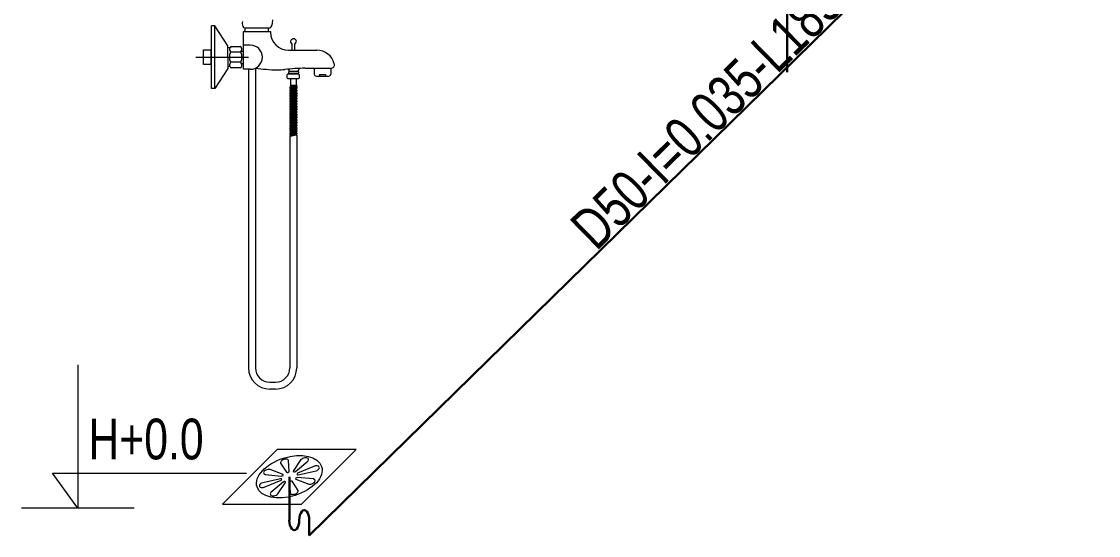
# Model space of a CAD drawing. Header units: millimetres. Extents: x -819040 to 60987, y -269988 to 131461.
# Drawn here: x -32173 to -25633, y -82633 to -79511 of the extents above; entities that cross this region are included whole.
import ezdxf

# ---------------------------------------------------------------- set-up
doc = ezdxf.new("R2010")
doc.units = ezdxf.units.MM
doc.layers.get('0').update_dxf_attribs({"lineweight": 9})
doc.layers.get('Defpoints').update_dxf_attribs({"lineweight": 9})
for name, color, linetype, lineweight in [('GHI CHU', 51, 'Continuous', 9), ('GHI CHU @ 50', 51, 'Continuous', 9), ('KICH THUOC', 21, 'Continuous', 13), ('KICH THUOC @ 10', 21, 'Continuous', 13), ('kt', 8, 'Continuous', 9), ('THOAT RUA-CONTINOUS', 3, 'Continuous', 30), ('THOAT RUA-MIENG BAT', 3, 'ONG_THOAT', 30), ('ống cấp nước', 3, 'Continuous', 9)]:
    doc.layers.add(name, color=color, linetype=linetype, lineweight=lineweight)
doc.styles.add('KICH THUOC', font='arial.ttf', dxfattribs={"width": 0.75})
doc.styles.get("Standard").update_dxf_attribs({"font": 'arial.ttf', "width": 0.75})
doc.styles.add('TCVN-10', font='arial.ttf', dxfattribs={"width": 0.75, "height": 10})
doc.linetypes.add('ONG_THOAT', pattern='A,6,-1,[")",Standard,S=2,R=0,X=-0.466667,Y=-1],-0.2', length=7.2)
doc.dimstyles.new('TCVN-5 D-i-L', dxfattribs={"dimtxt": 5, "dimasz": 1.2, "dimexe": 1.2, "dimexo": 0, "dimgap": 0.8, "dimtad": 1, "dimtoh": 1, "dimdec": 0, "dimzin": 0, "dimdsep": 46, "dimtxsty": 'KICH THUOC', "dimblk": 'ARCHTICK', "dimcen": 1.2, "dimdle": 1.2, "dimse1": 1, "dimse2": 1, "dimsd1": 1, "dimsd2": 1, "dimclrd": 256, "dimclre": 256, "dimclrt": 256, "dimadec": 0, "dimazin": 0, "dimtm": 1e-09, "dimtfac": 1, "dimtdec": 0, "dimtofl": 0, "dimtmove": 1, "dimatfit": 2, "dimfxl": 1, "dimtolj": 1, "dimtzin": 0, "dimlwd": -1, "dimlwe": -1, "dimarcsym": 1})

# ---------------------------------------------------------------- blocks, each defined once
blk = doc.blocks.new('chi_tiet_sen_tam-hc_canh')
for p, q in [((28.9, 47.6), (23.9, 47.6)), ((23.9, -47.6), (23.9, 47.6)), ((48.5, 17.1), (28.9, 47.6)), ((28.9, -47.6), (28.9, 47.6)), ((72.3, -18.4), (72.3, 38.8)), ((72.3, 38.8), (113.6, 38.8)), ((74.4, 44.5), (110.7, 44.5)), ((74.6, 38.8), (75.8, 44.5)), ((110.7, 38.8), (110.3, 44.5)), ((113.6, 38.8), (113.6, 37.9)), ((48.5, 0), (48.5, 17.1)), ((82.8, 18.4), (72.3, 18.4)), ((146.5, 19.7), (144.2, 22.7)), ((146.5, 10.6), (146.5, 19.7)), ((150.4, 19.7), (152.7, 22.7)), ((150.4, 10.6), (150.4, 19.7)), ((0, 0), (80.1, 0)), ((11.9, 11), (23, 11)), ((11.9, -11), (11.9, 11)), ((23, 11), (23, -11)), ((52, 14.2), (48.5, 14.8)), ((48.5, 0), (48.5, -17.1)), ((52, 10.5), (52, 13.9)), ((52, -4.7), (52, 4.7)), ((68.9, 7.6), (52.7, 7.6)), ((54.2, 16.1), (67.4, 16.1)), ((69.3, 9.2), (72.3, 9.2)), ((69.6, 13.9), (69.6, 10.5)), ((69.6, 4.7), (69.6, -4.7)), ((140.9, 10.6), (183.9, 10.6)), ((23, -11), (11.9, -11)), ((52, -14.2), (48.5, -14.8)), ((52, -13.9), (52, -10.5)), ((68.9, -7.6), (52.7, -7.6)), ((67.4, -16.1), (54.2, -16.1)), ((69.4, -9.6), (72.3, -9.6)), ((69.6, -10.5), (69.6, -13.9)), ((48.5, -17.1), (28.9, -47.6)), ((82.8, -18.4), (72.3, -18.4)), ((80.2, -18.4), (80.2, -471.7)), ((90.6, -16.7), (90.6, -471.7)), ((138.3, -27.3), (138.3, -30.9)), ((156.1, -25.6), (140, -25.6)), ((140, -32.5), (156.1, -32.5)), ((140.6, -22.8), (140.6, -23.2)), ((141, -18.1), (142.1, -21.7)), ((141.5, -24.3), (141.1, -25.6)), ((155.4, -21.7), (141.7, -21.7)), ((141.7, -24.3), (155.4, -24.3)), ((143.7, -32.5), (143.7, -45)), ((152.5, -32.5), (152.5, -43)), ((156.8, -17), (155, -21.7)), ((155.4, -24.3), (155.7, -25.6)), ((156.5, -23.2), (156.5, -22.8)), ((157.7, -30.9), (157.7, -27.3)), ((166, -16.7), (205.1, -16.7)), ((179.9, -16.7), (179.9, -25.5)), ((183.2, -28.8), (201.8, -28.8)), ((187.7, -26), (187.7, -28.8)), ((187.7, -26), (197.2, -26)), ((197.2, -26), (197.2, -28.8)), ((205.1, -16.7), (205.1, -25.5)), ((28.9, -47.6), (23.9, -47.6)), ((142.9, -45.2), (143.7, -45)), ((142.9, -45.2), (142.9, -46.3)), ((142.9, -46.3), (143.7, -46.1)), ((142.9, -47.6), (143.7, -47.4)), ((142.9, -47.6), (142.9, -48.7)), ((142.9, -48.7), (143.7, -48.5)), ((152.5, -43), (143.7, -43)), ((143.7, -45), (152.5, -43)), ((143.7, -46.1), (152.5, -44)), ((143.7, -47.4), (152.5, -45.4)), ((143.7, -46.1), (143.7, -47.4)), ((143.7, -48.5), (152.5, -46.5)), ((143.7, -49.8), (152.5, -47.8)), ((143.7, -48.5), (143.7, -49.8)), ((143.7, -50.9), (152.5, -48.9)), ((152.5, -43), (153.3, -42.8)), ((152.5, -44), (153.3, -43.9)), ((152.5, -44), (152.5, -45.4)), ((152.5, -45.4), (153.3, -45.2)), ((152.5, -46.5), (153.3, -46.3)), ((152.5, -46.5), (152.5, -47.8)), ((152.5, -47.8), (153.3, -47.6)), ((152.5, -48.9), (153.3, -48.7)), ((152.5, -48.9), (152.5, -50.2)), ((153.3, -42.8), (153.3, -43.9)), ((153.3, -45.2), (153.3, -46.3)), ((153.3, -47.6), (153.3, -48.7)), ((142.9, -50), (143.7, -49.8)), ((142.9, -50), (142.9, -51.1)), ((142.9, -51.1), (143.7, -50.9)), ((142.9, -52.4), (143.7, -52.2)), ((142.9, -52.4), (142.9, -53.5)), ((142.9, -53.5), (143.7, -53.3)), ((142.9, -54.8), (143.7, -54.7)), ((142.9, -54.8), (142.9, -55.9)), ((142.9, -55.9), (143.7, -55.7)), ((142.9, -57.3), (143.7, -57.1)), ((142.9, -57.3), (142.9, -58.4)), ((142.9, -58.4), (143.7, -58.2)), ((142.9, -59.7), (143.7, -59.5)), ((142.9, -59.7), (142.9, -60.8)), ((142.9, -60.8), (143.7, -60.6)), ((142.9, -62.1), (143.7, -61.9)), ((142.9, -62.1), (142.9, -63.2)), ((142.9, -63.2), (143.7, -63)), ((142.9, -64.5), (143.7, -64.3)), ((142.9, -64.5), (142.9, -65.6)), ((143.7, -52.2), (152.5, -50.2)), ((143.7, -50.9), (143.7, -52.2)), ((143.7, -53.3), (152.5, -51.3)), ((143.7, -54.7), (152.5, -52.6)), ((143.7, -53.3), (143.7, -54.7)), ((143.7, -55.7), (152.5, -53.7)), ((143.7, -57.1), (152.5, -55)), ((143.7, -55.7), (143.7, -57.1)), ((143.7, -58.2), (152.5, -56.1)), ((143.7, -59.5), (152.5, -57.5)), ((143.7, -58.2), (143.7, -59.5)), ((143.7, -60.6), (152.5, -58.5)), ((143.7, -61.9), (152.5, -59.9)), ((143.7, -60.6), (143.7, -61.9)), ((143.7, -63), (152.5, -61)), ((143.7, -64.3), (152.5, -62.3)), ((143.7, -63), (143.7, -64.3)), ((143.7, -65.4), (152.5, -63.4)), ((143.7, -66.7), (152.5, -64.7)), ((152.5, -50.2), (153.3, -50)), ((152.5, -51.3), (153.3, -51.1)), ((152.5, -51.3), (152.5, -52.6)), ((152.5, -52.6), (153.3, -52.4)), ((152.5, -53.7), (153.3, -53.5)), ((152.5, -53.7), (152.5, -55)), ((152.5, -55), (153.3, -54.8)), ((152.5, -56.1), (153.3, -55.9)), ((152.5, -56.1), (152.5, -57.5)), ((152.5, -57.5), (153.3, -57.3)), ((152.5, -58.5), (153.3, -58.4)), ((152.5, -58.5), (152.5, -59.9)), ((152.5, -59.9), (153.3, -59.7)), ((152.5, -61), (153.3, -60.8)), ((152.5, -61), (152.5, -62.3)), ((152.5, -62.3), (153.3, -62.1)), ((152.5, -63.4), (153.3, -63.2)), ((152.5, -63.4), (152.5, -64.7)), ((152.5, -64.7), (153.3, -64.5)), ((153.3, -50), (153.3, -51.1)), ((153.3, -52.4), (153.3, -53.5)), ((153.3, -54.8), (153.3, -55.9)), ((153.3, -57.3), (153.3, -58.4)), ((153.3, -59.7), (153.3, -60.8)), ((153.3, -62.1), (153.3, -63.2)), ((153.3, -64.5), (153.3, -65.6)), ((142.9, -65.6), (143.7, -65.4)), ((142.9, -66.9), (143.7, -66.7)), ((142.9, -66.9), (142.9, -68)), ((142.9, -68), (143.7, -67.8)), ((142.9, -69.3), (143.7, -69.2)), ((142.9, -69.3), (142.9, -70.4)), ((142.9, -70.4), (143.7, -70.2)), ((142.9, -71.8), (143.7, -71.6)), ((142.9, -71.8), (142.9, -72.8)), ((142.9, -72.8), (143.7, -72.7)), ((142.9, -74.2), (143.7, -74)), ((142.9, -74.2), (142.9, -75.3)), ((142.9, -75.3), (143.7, -75.1)), ((142.9, -76.6), (143.7, -76.4)), ((142.9, -76.6), (142.9, -77.7)), ((142.9, -77.7), (143.7, -77.5)), ((142.9, -79), (143.7, -78.8)), ((142.9, -79), (142.9, -80.1)), ((142.9, -80.1), (143.7, -79.9)), ((142.9, -81.4), (143.7, -81.2)), ((142.9, -81.4), (142.9, -82.5)), ((143.7, -65.4), (143.7, -66.7)), ((143.7, -67.8), (152.5, -65.8)), ((143.7, -69.2), (152.5, -67.1)), ((143.7, -67.8), (143.7, -69.2)), ((143.7, -70.2), (152.5, -68.2)), ((143.7, -71.6), (152.5, -69.5)), ((143.7, -70.2), (143.7, -71.6)), ((143.7, -72.7), (152.5, -70.6)), ((143.7, -74), (152.5, -71.9)), ((143.7, -72.7), (143.7, -74)), ((143.7, -75.1), (152.5, -73)), ((143.7, -76.4), (152.5, -74.4)), ((143.7, -75.1), (143.7, -76.4)), ((143.7, -77.5), (152.5, -75.4)), ((143.7, -78.8), (152.5, -76.8)), ((143.7, -77.5), (143.7, -78.8)), ((143.7, -79.9), (152.5, -77.9)), ((143.7, -81.2), (152.5, -79.2)), ((143.7, -79.9), (143.7, -81.2)), ((143.7, -82.3), (152.5, -80.3)), ((143.7, -83.7), (152.5, -81.6)), ((152.5, -65.8), (153.3, -65.6)), ((152.5, -65.8), (152.5, -67.1)), ((152.5, -67.1), (153.3, -66.9)), ((152.5, -68.2), (153.3, -68)), ((152.5, -68.2), (152.5, -69.5)), ((152.5, -69.5), (153.3, -69.3)), ((152.5, -70.6), (153.3, -70.4)), ((152.5, -70.6), (152.5, -71.9)), ((152.5, -71.9), (153.3, -71.8)), ((152.5, -73), (153.3, -72.8)), ((152.5, -73), (152.5, -74.4)), ((152.5, -74.4), (153.3, -74.2)), ((152.5, -75.4), (153.3, -75.3)), ((152.5, -75.4), (152.5, -76.8)), ((152.5, -76.8), (153.3, -76.6)), ((152.5, -77.9), (153.3, -77.7)), ((152.5, -77.9), (152.5, -79.2)), ((152.5, -79.2), (153.3, -79)), ((152.5, -80.3), (153.3, -80.1)), ((152.5, -80.3), (152.5, -81.6)), ((152.5, -81.6), (153.3, -81.4)), ((153.3, -66.9), (153.3, -68)), ((153.3, -69.3), (153.3, -70.4)), ((153.3, -71.8), (153.3, -72.8)), ((153.3, -74.2), (153.3, -75.3)), ((153.3, -76.6), (153.3, -77.7)), ((153.3, -79), (153.3, -80.1)), ((153.3, -81.4), (153.3, -82.5)), ((142.9, -82.5), (143.7, -82.3)), ((142.9, -83.8), (143.7, -83.7)), ((142.9, -83.8), (142.9, -84.9)), ((142.9, -84.9), (143.7, -84.7)), ((142.9, -86.3), (143.7, -86.1)), ((142.9, -86.3), (142.9, -87.3)), ((142.9, -87.3), (143.7, -87.2)), ((142.9, -88.7), (143.7, -88.5)), ((142.9, -88.7), (142.9, -89.8)), ((142.9, -89.8), (143.7, -89.6)), ((142.9, -91.1), (143.7, -90.9)), ((142.9, -91.1), (142.9, -92.2)), ((142.9, -92.2), (143.7, -92)), ((142.9, -93.5), (143.7, -93.3)), ((142.9, -93.5), (142.9, -94.6)), ((142.9, -94.6), (143.7, -94.4)), ((142.9, -95.9), (143.7, -95.7)), ((142.9, -95.9), (142.9, -97)), ((142.9, -97), (143.7, -96.8)), ((143.7, -82.3), (143.7, -83.7)), ((143.7, -84.7), (152.5, -82.7)), ((143.7, -86.1), (152.5, -84)), ((143.7, -84.7), (143.7, -86.1)), ((143.7, -87.2), (152.5, -85.1)), ((143.7, -88.5), (152.5, -86.4)), ((143.7, -87.2), (143.7, -88.5)), ((143.7, -89.6), (152.5, -87.5)), ((143.7, -90.9), (152.5, -88.9)), ((143.7, -89.6), (143.7, -90.9)), ((143.7, -92), (152.5, -89.9)), ((143.7, -93.3), (152.5, -91.3)), ((143.7, -92), (143.7, -93.3)), ((143.7, -94.4), (152.5, -92.4)), ((143.7, -95.7), (152.5, -93.7)), ((143.7, -94.4), (143.7, -95.7)), ((143.7, -96.8), (152.5, -94.8)), ((143.7, -98.1), (152.5, -96.1)), ((143.7, -96.8), (143.7, -98.1)), ((143.7, -99.2), (152.5, -97.2)), ((152.5, -82.7), (153.3, -82.5)), ((152.5, -82.7), (152.5, -84)), ((152.5, -84), (153.3, -83.8)), ((152.5, -85.1), (153.3, -84.9)), ((152.5, -85.1), (152.5, -86.4)), ((152.5, -86.4), (153.3, -86.3)), ((152.5, -87.5), (153.3, -87.3)), ((152.5, -87.5), (152.5, -88.9)), ((152.5, -88.9), (153.3, -88.7)), ((152.5, -89.9), (153.3, -89.8)), ((152.5, -89.9), (152.5, -91.3)), ((152.5, -91.3), (153.3, -91.1)), ((152.5, -92.4), (153.3, -92.2)), ((152.5, -92.4), (152.5, -93.7)), ((152.5, -93.7), (153.3, -93.5)), ((152.5, -94.8), (153.3, -94.6)), ((152.5, -94.8), (152.5, -96.1)), ((152.5, -96.1), (153.3, -95.9)), ((152.5, -97.2), (153.3, -97)), ((152.5, -97.2), (152.5, -98.5)), ((153.3, -83.8), (153.3, -84.9)), ((153.3, -86.3), (153.3, -87.3)), ((153.3, -88.7), (153.3, -89.8)), ((153.3, -91.1), (153.3, -92.2)), ((153.3, -93.5), (153.3, -94.6)), ((153.3, -95.9), (153.3, -97)), ((142.9, -98.3), (143.7, -98.1)), ((142.9, -98.3), (142.9, -99.4)), ((142.9, -99.4), (143.7, -99.2)), ((142.9, -100.8), (143.7, -100.6)), ((142.9, -100.8), (142.9, -101.8)), ((142.9, -101.8), (143.7, -101.7)), ((142.9, -103.2), (143.7, -103)), ((142.9, -103.2), (142.9, -104.3)), ((142.9, -104.3), (143.7, -104.1)), ((142.9, -105.6), (143.7, -105.4)), ((142.9, -105.6), (142.9, -106.7)), ((142.9, -106.7), (143.7, -106.5)), ((142.9, -108), (143.7, -107.8)), ((142.9, -108), (142.9, -109.1)), ((142.9, -109.1), (143.7, -108.9)), ((142.9, -110.4), (143.7, -110.2)), ((142.9, -110.4), (142.9, -111.5)), ((142.9, -111.5), (143.7, -111.3)), ((142.9, -112.8), (143.7, -112.6)), ((142.9, -112.8), (142.9, -113.9)), ((142.9, -113.9), (143.7, -113.7)), ((143.7, -100.6), (152.5, -98.5)), ((143.7, -99.2), (143.7, -100.6)), ((143.7, -101.7), (152.5, -99.6)), ((143.7, -103), (152.5, -100.9)), ((143.7, -101.7), (143.7, -103)), ((143.7, -104.1), (152.5, -102)), ((143.7, -105.4), (152.5, -103.4)), ((143.7, -104.1), (143.7, -105.4)), ((143.7, -106.5), (152.5, -104.4)), ((143.7, -107.8), (152.5, -105.8)), ((143.7, -106.5), (143.7, -107.8)), ((143.7, -108.9), (152.5, -106.9)), ((143.7, -110.2), (152.5, -108.2)), ((143.7, -108.9), (143.7, -110.2)), ((143.7, -111.3), (152.5, -109.3)), ((143.7, -112.6), (152.5, -110.6)), ((143.7, -111.3), (143.7, -112.6)), ((143.7, -113.7), (152.5, -111.7)), ((143.7, -115.1), (152.5, -113)), ((143.7, -113.7), (143.7, -115.1)), ((143.7, -116.1), (152.5, -114.1)), ((152.5, -98.5), (153.3, -98.3)), ((152.5, -99.6), (153.3, -99.4)), ((152.5, -99.6), (152.5, -100.9)), ((152.5, -100.9), (153.3, -100.8)), ((152.5, -102), (153.3, -101.8)), ((152.5, -102), (152.5, -103.4)), ((152.5, -103.4), (153.3, -103.2)), ((152.5, -104.4), (153.3, -104.3)), ((152.5, -104.4), (152.5, -105.8)), ((152.5, -105.8), (153.3, -105.6)), ((152.5, -106.9), (153.3, -106.7)), ((152.5, -106.9), (152.5, -108.2)), ((152.5, -108.2), (153.3, -108)), ((152.5, -109.3), (153.3, -109.1)), ((152.5, -109.3), (152.5, -110.6)), ((152.5, -110.6), (153.3, -110.4)), ((152.5, -111.7), (153.3, -111.5)), ((152.5, -111.7), (152.5, -113)), ((152.5, -113), (153.3, -112.8)), ((152.5, -114.1), (153.3, -113.9)), ((152.5, -114.1), (152.5, -115.4)), ((153.3, -98.3), (153.3, -99.4)), ((153.3, -100.8), (153.3, -101.8)), ((153.3, -103.2), (153.3, -104.3)), ((153.3, -105.6), (153.3, -106.7)), ((153.3, -108), (153.3, -109.1)), ((153.3, -110.4), (153.3, -111.5)), ((153.3, -112.8), (153.3, -113.9)), ((142.9, -115.2), (143.7, -115.1)), ((142.9, -115.2), (142.9, -116.3)), ((142.9, -116.3), (143.7, -116.1)), ((142.9, -117.7), (143.7, -117.5)), ((142.9, -117.7), (142.9, -118.7)), ((142.9, -118.7), (143.7, -118.6)), ((142.9, -120.1), (143.7, -119.9)), ((142.9, -120.1), (142.9, -471.7)), ((143.7, -117.5), (152.5, -115.4)), ((143.7, -116.1), (143.7, -117.5)), ((143.7, -118.6), (152.5, -116.5)), ((143.7, -119.9), (152.5, -117.8)), ((143.7, -118.6), (143.7, -119.9)), ((152.5, -115.4), (153.3, -115.2)), ((152.5, -116.5), (153.3, -116.3)), ((152.5, -116.5), (152.5, -117.8)), ((152.5, -117.8), (153.3, -117.7)), ((153.3, -115.2), (153.3, -116.3)), ((153.3, -117.7), (153.3, -471.7)), ((112.4, -493.5), (121.1, -493.5)), ((112.4, -503.8), (121.1, -503.8))]:
    blk.add_line(p, q)
for centre, radius, start, end in [((82.5, 50.7), 11.9, 162.5953, 199.7953), ((110.7, 49.9), 5.46, 270, 0.6937), ((158.2, 50.5), 42.1, 171.2229, 180.6937), ((74.4, 47.7), 3.28, 199.7953, 270), ((140.9, 37.9), 27.3, 180, 270), ((82.8, 0), 18.4, 270, 90), ((148.4, 23.5), 4.36, 348.8431, 191.1569), ((54.2, 13.9), 2.18, 90, 180), ((118, 24.9), 67.6, 192.2952, 194.8266), ((118, -9.7), 67.6, 165.1734, 167.7048), ((67.4, 13.9), 2.18, 0, 90), ((3.5, 24.9), 67.6, 345.1734, 347.7048), ((3.5, -9.7), 67.6, 12.2952, 14.8266), ((183.9, -16.7), 27.3, 14.4775, 90), ((118, 9.7), 67.6, 192.2952, 194.8266), ((118, -24.9), 67.6, 165.1734, 167.7048), ((54.2, -13.9), 2.18, 180, 270), ((67.4, -13.9), 2.18, 270, 0), ((3.5, 9.7), 67.6, 345.1734, 347.7048), ((3.5, -24.9), 67.6, 12.2952, 14.8266), ((205.1, -11.3), 5.46, 270, 14.4775), ((137.1, 382.3), 401.8, 263.3392, 268.0871), ((119, 199.4), 218.7, 271.2317, 274.2491), ((175.4, -411.4), 394.8, 91.3618, 95.8398), ((140, -27.3), 1.64, 90, 180), ((140, -30.9), 1.64, 180, 270), ((141.7, -22.8), 1.09, 90, 180), ((141.7, -23.2), 1.09, 180, 270), ((155.4, -22.8), 1.09, 0, 90), ((155.4, -23.2), 1.09, 270, 0), ((156.1, -27.3), 1.64, 0, 90), ((156.1, -30.9), 1.64, 270, 0), ((183.2, -25.5), 3.28, 180, 270), ((201.8, -25.5), 3.28, 270, 0), ((112.4, -471.7), 32.2, 180, 270), ((112.4, -471.7), 21.8, 180, 270), ((121.1, -471.7), 32.2, 270, 0), ((121.1, -471.7), 21.8, 270, 0)]:
    blk.add_arc(centre, radius, start, end)
blk = doc.blocks.new('A$C6dcf11cc')
at = {"layer": 'kt'}
for p, q in [((85.5, 217.6), (85.5, 0)), ((47.1, 53), (341.5, 53)), ((85.5, 0), (47.1, 53))]:
    blk.add_line(p, q, dxfattribs=at)
at = {"layer": 'ống cấp nước', "color": 8}
blk.add_line((171, 0), (0, 0), dxfattribs=at)
blk = doc.blocks.new('A$C0db7587a')
at = {"layer": 'THOAT RUA-CONTINOUS'}
for centre, start_param, end_param in [((22.6, 15.1), 4.712389, 7.853982), ((7.5, 15.1), 1.570796, 4.712389)]:
    blk.add_ellipse(centre, major_axis=(0, 15.1), ratio=0.5, start_param=start_param, end_param=end_param, dxfattribs=at)
blk = doc.blocks.new('*D294')
at = {"layer": 'Defpoints', "color": 0, "transparency": 16777216}
for p in [(4663.9, 1358.1), (4668.6, 1353.3), (3640.2, 355)]:
    blk.add_point(p, dxfattribs=at)
at = {"layer": 'KICH THUOC', "transparency": 16777216, "insert": (4133.3, 875.7), "char_height": 50, "attachment_point": 5, "rotation": 44.4161, "style": 'KICH THUOC'}
blk.add_mtext('\\A1;D50-I=0.035-L1855', dxfattribs=at)
blk = doc.blocks.new('_ArchTick')
at = {"color": 0, "linetype": 'ByBlock', "const_width": 0.15}
blk.add_lwpolyline([(-0.5, -0.5), (0.5, 0.5)], dxfattribs=at)
blk = doc.blocks.new('A$Cdfcc8211')
for p, q in [((-14.9, 33.1), (-81.1, -33.1)), ((81.1, 33.1), (-14.9, 33.1)), ((14.9, -33.1), (81.1, 33.1)), ((-10.7, 16.6), (-3.5, 5.5)), ((-0.3, 6.5), (-0.9, 19.7)), ((14.1, 20.8), (4.6, 6.9)), ((7.3, 6.3), (22.3, 19)), ((-29.2, 2.7), (-9.6, 0.9)), ((-7.7, 2.9), (-23.5, 8.9)), ((30.6, 12.8), (10.1, 4.2)), ((10.7, 2.4), (32.4, 7.2)), ((-10.7, -2.4), (-32.4, -7.2)), ((-30.6, -12.8), (-10.1, -4.2)), ((-7.3, -6.3), (-22.3, -19)), ((-14.1, -20.8), (-4.6, -6.9)), ((0.3, -6.5), (0.9, -19.7)), ((10.7, -16.6), (3.5, -5.5)), ((7.7, -2.9), (23.5, -8.9)), ((29.2, -2.7), (9.6, -0.9)), ((-81.1, -33.1), (14.9, -33.1))]:
    blk.add_line(p, q)
blk.add_ellipse((0, 0), major_axis=(39.2, 12.4), ratio=0.57735)
for centre, major_axis, start_param, end_param in [((-5.8, 18.2), (4.89, 1.55), 6.283185, 9.424778), ((18.2, 19.9), (4.89, 1.55), 5.497787, 8.63938), ((31.5, 10), (4.89, 1.55), 4.712389, 7.853982), ((-26.3, 5.8), (4.89, 1.55), 0.785398, 3.926991), ((-9.1, 2), (1.69, 0.54), 4.235202, 6.760372), ((-2, 6.3), (1.69, 0.54), 3.449804, 5.974974), ((6.3, 6.9), (1.69, 0.54), 2.664406, 5.189576), ((10.9, 3.5), (1.69, 0.54), 1.879008, 4.404178), ((-31.5, -10), (4.89, 1.55), 1.570796, 4.712389), ((-10.9, -3.5), (1.69, 0.54), 5.0206, 7.54577), ((-6.3, -6.9), (1.69, 0.54), 5.805999, 8.331168), ((2, -6.3), (1.69, 0.54), 0.308211, 2.833381), ((9.1, -2), (1.69, 0.54), 1.09361, 3.618779), ((26.3, -5.8), (4.89, 1.55), 3.926991, 7.068584), ((-18.2, -19.9), (4.89, 1.55), 2.356194, 5.497787), ((5.8, -18.2), (4.89, 1.55), 3.141592, 6.283185)]:
    blk.add_ellipse(centre, major_axis=major_axis, ratio=0.57735, start_param=start_param, end_param=end_param)
blk = doc.blocks.new('ban_ve_chi_tiet_nha_ve_sinh')
at = {"layer": 'THOAT RUA-CONTINOUS'}
for p, q in [((3616, 426.3), (3616, 373.7)), ((3640.2, 373.7), (3640.2, 355))]:
    blk.add_line(p, q, dxfattribs=at)
at = {"layer": 'THOAT RUA-MIENG BAT'}
blk.add_line((3640.2, 355), (4663.9, 1358.1), dxfattribs=at)
blk.add_lwpolyline([(4220.7, 1133.2), (4220.7, 917.8)], dxfattribs=at)
blk.add_blockref('A$Cdfcc8211', (3616, 426.3))
at = {"layer": 'GHI CHU', "xscale": 0.8, "yscale": 0.8, "zscale": 0.8}
for name, p in [('chi_tiet_sen_tam-hc_canh', (3502.3, 936)), ('A$C6dcf11cc', (3290.7, 388.2))]:
    blk.add_blockref(name, p, dxfattribs=at)
at = {"layer": 'THOAT RUA-CONTINOUS', "xscale": 0.8, "yscale": 0.8, "zscale": 0.8}
blk.add_blockref('A$C0db7587a', (3616, 361.6), dxfattribs=at)
at = {"layer": 'GHI CHU @ 50', "style": 'TCVN-10', "width": 0.75}
blk.add_text('H+0.0', height=49.56, dxfattribs=at).set_placement((3371.9, 447.4))
at = {"layer": 'KICH THUOC @ 10'}
dim = blk.add_aligned_dim(p1=(3640.2, 355), p2=(4663.9, 1358.1), distance=-6.7, text='D50-I=0.035-L1855', dimstyle='TCVN-5 D-i-L', override={"dimscale": 10, "dimpost": 'D-i=-L<>', "dimtix": 0, "dimtofl": 0, "dimtmove": 1, "dimatfit": 2}, dxfattribs=at)
dim.commit()
dim.dimension.update_dxf_attribs({"geometry": '*D294', "text_midpoint": (4133.3, 875.7)})

msp = doc.modelspace()

# ---------------------------------------------------------------- block references
at = {"layer": 'GHI CHU', "xscale": 5, "yscale": 5, "zscale": 5}
msp.add_blockref('ban_ve_chi_tiet_nha_ve_sinh', (-48626.5, -84408.2), dxfattribs=at)

doc.saveas('drawing.dxf')
